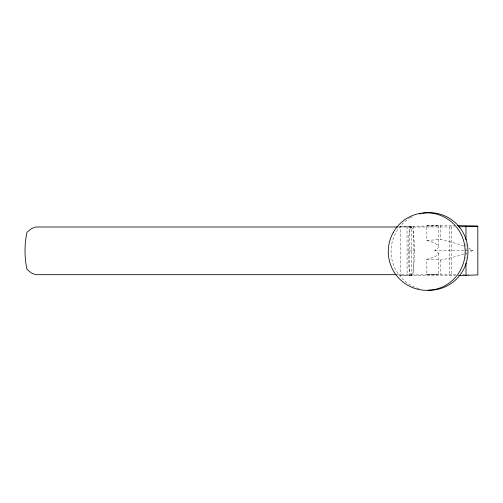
<?xml version="1.0" encoding="UTF-8"?>
<svg xmlns="http://www.w3.org/2000/svg" width="503" height="503" viewBox="0 0 503 503"><rect width="100%" height="100%" fill="white"/><g stroke="black" fill="none" stroke-linecap="round" stroke-linejoin="round"><path stroke-width="0.38" stroke-dasharray="2.52 1.89" d="M426.827 225.47A118.494 0.817 -0.1 0 1 432.102 226.08L413.818 226.168L400.243 226.815L400.287 275.556L413.868 274.908L432.146 274.82A118.494 0.817 -0.1 0 0 426.877 274.21L426.858 259.227A120.066 13.053 -0.9 0 0 436.591 251.293L434.768 250.387L436.591 249.356A120.066 14.706 0.8 0 0 426.84 240.459L426.827 225.47L440.584 225.394A278.587 1.93 -0.1 0 1 454.844 225.57M468.846 248.199A282.051 34.544 0.8 0 1 471.412 249.482L472.82 250.318L471.418 251.06A282.051 30.664 -0.9 0 1 468.853 252.21M426.846 240.459L440.597 239.503A282.051 34.544 0.8 0 1 465.275 246.665M409.517 227.054L411.592 226.941L411.636 275.688L409.561 275.795L409.517 227.054L454.574 226.916M397.144 274.682L411.284 274.682A23.848 3.112 90 0 1 408.153 251.003L414.378 250.67A23.848 3.112 -90 0 0 411.24 226.991L398.672 226.991M409.561 275.795L455.378 275.65M426.877 274.21L440.628 274.135A278.587 1.93 -0.1 0 1 456.278 274.336M434.768 250.387L472.82 250.318M400.243 226.815L411.592 226.941M400.287 275.556L411.636 275.688M426.858 259.227L440.615 260.02A282.051 30.664 -0.9 0 0 463.967 254.034M465.992 243.836L466.004 258.536M451.531 226.941L451.575 275.688M449.462 227.054L449.506 275.795M440.584 225.394L440.597 239.503M440.615 260.02L440.628 274.135M438.283 225.828L438.302 247.149M438.308 253.248L438.327 274.569M413.818 226.168L413.868 274.908M407.034 226.488L407.078 275.229M408.153 251.003A23.848 3.112 -90 0 1 411.24 226.991M414.378 250.67A23.848 3.112 90 0 1 411.284 274.682M418.861 288.665A38.775 38.442 86.9 0 1 391.403 256.486A38.775 38.442 86.9 0 1 409.599 218.239M410.259 217.849A38.775 38.442 86.9 0 1 412.297 216.743M462.622 274.443A278.587 1.93 -0.1 0 1 465.3 274.493M467.45 274.537A278.587 1.93 -0.1 0 1 468.871 274.575M467.136 252.896A282.051 30.664 -0.9 0 1 465.91 253.355"/><path stroke-width="0.75" d="M458.371 226.884L477.806 226.18L477.85 274.921L458.415 275.625M397.886 226.991L35.744 226.991L31.532 228.551L26.999 232.248C24.377 244.357 24.333 257.398 27.03 269.495L31.576 273.123L35.788 274.682L396.358 274.682M465.973 226.815L465.985 239.962M466.004 263.176L466.017 275.556M422.539 213.291A38.775 38.442 86.9 0 1 467.853 248.683A38.775 38.442 86.9 0 1 428.009 290.168M419.527 213.976A38.775 38.442 86.9 0 1 421.024 213.605M457.585 225.614A278.587 1.93 -0.1 0 1 477.806 226.18M393.409 232.191A38.775 38.442 86.9 0 0 426.751 290.344A38.775 38.442 86.9 0 0 459.987 232.191A38.775 38.442 86.9 0 0 393.409 232.191"/></g></svg>
